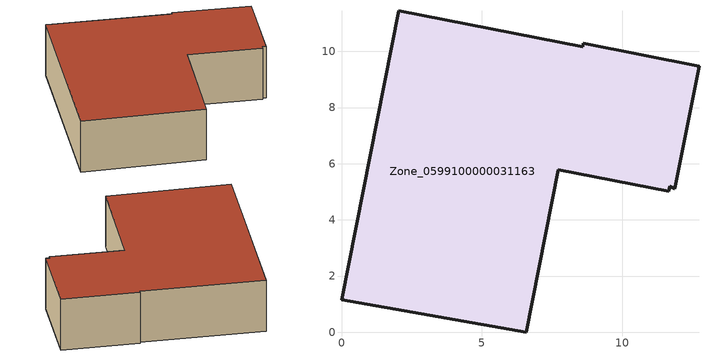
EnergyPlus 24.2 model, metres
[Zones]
Zone_0599100000031163
 floor ground (C_G): 0,1.15 2.04,11.45 8.59,10.16 8.61,10.3 12.73,9.48 11.87,5.12 11.69,5.19 11.66,5.02 7.72,5.79 6.57,0 z0
 wall outside (C_F): 2.04,11.45 0,1.15 6.57,0 7.72,5.79 11.66,5.02 11.69,5.19 11.87,5.12 12.73,9.48 8.61,10.3 8.59,10.16 2.04,11.45 z0:3.03
 roof outside (C_R): 11.87,5.12 12.73,9.48 8.61,10.3 8.59,10.16 2.04,11.45 0,1.15 6.57,0 7.72,5.79 11.66,5.02 11.69,5.19 z3.03
[BUILDING]
Pand.0599100000031163: North Axis=0; Terrain=City; Loads Convergence Tolerance Value=0.04; Temperature Convergence Tolerance Value=0.4; Solar Distribution=FullExterior; Maximum Number of Warmup Days=25; Minimum Number of Warmup Days=1
[Site:Location]
Rotterdam.The.Hague.AP_ZH_NLD Design_Conditions: Latitude=51.96; Longitude=4.45; Time Zone=1; Elevation=-4.5
[SITE:GROUNDTEMPERATURE:BUILDINGSURFACE]
18, 18, 18, 18, 18, 18, 18, 18, 18, 18, 18, 18
[MATERIAL] Thermal Absorptance=0.9; Solar Absorptance=0.7; Visible Absorptance=0.7
Name | Roughness | Thickness | Conductivity | Density | Specific Heat
G.TI.1975-1991 | MediumSmooth | 0.15 | 0.288461 | 540 | 1210
F.TI.1975-1991 | Rough | 0.3 | 0.230769 | 1920 | 840
R.TI.1975-1991 | MediumRough | 0.2 | 0.153846 | 1500 | 1000
[CONSTRUCTION]
C_G: G.TI.1975-1991
C_F: F.TI.1975-1991
C_R: R.TI.1975-1991
[ZONE]
Zone_0599100000031163: Type=1; Multiplier=1; Ceiling Height=Autocalculate; Volume=Autocalculate; Floor Area=autocalculate; Part of Total Floor Area=Yes
[ZONEINFILTRATION:DESIGNFLOWRATE]
Infil_Zone_0599100000031163: Zone or ZoneList or Space or SpaceList=Zone_0599100000031163; Schedule=AlwaysOn; Design Flow Rate Calculation Method=Flow/Area; Flow Rate per Floor Area=0.003; Constant Term Coefficient=1; Temperature Term Coefficient=0; Velocity Term Coefficient=0; Velocity Squared Term Coefficient=0
[HVACTEMPLATE:ZONE:IDEALLOADSAIRSYSTEM]
Zone_0599100000031163: Maximum Heating Supply Air Temperature=50; Minimum Cooling Supply Air Temperature=13; Maximum Heating Supply Air Humidity Ratio=0.0156; Minimum Cooling Supply Air Humidity Ratio=0.0077; Heating Limit=NoLimit; Cooling Limit=NoLimit; Dehumidification Control Type=ConstantSensibleHeatRatio; Cooling Sensible Heat Ratio=0.7; Dehumidification Setpoint=60; Humidification Control Type=None; Humidification Setpoint=30; Outdoor Air Method=None; Outdoor Air Flow Rate per Person=0.00944; Outdoor Air Flow Rate per Zone Floor Area=0; Outdoor Air Flow Rate per Zone=0; Demand Controlled Ventilation Type=None; Outdoor Air Economizer Type=NoEconomizer; Heat Recovery Type=None; Sensible Heat Recovery Effectiveness=0.7; Latent Heat Recovery Effectiveness=0.65
[ZONECONTROL:THERMOSTAT]
ThermostatControl_Zone_0599100000031163: Zone or ZoneList=Zone_0599100000031163; Control Type Schedule=DualSetpointControlType; Control 1=Thermostat_Zone_0599100000031163; Temperature Difference Between Cutout And Setpoint=0
[THERMOSTATSETPOINT:DUALSETPOINT]
Thermostat_Zone_0599100000031163: Heating Setpoint Temperature Schedule=HeatingSetpoint_Zone_0599100000031163; Cooling Setpoint Temperature Schedule=CoolingSetpoint_Zone_0599100000031163
[SCHEDULE:COMPACT]
HeatingSetpoint_Zone_0599100000031163: Through: 12/31, For: AllDays, Until: 24:00, 21
CoolingSetpoint_Zone_0599100000031163: Through: 12/31, For: AllDays, Until: 24:00, 24
DualSetpointControlType: Through: 12/31, For: AllDays, Until: 24:00, 4
AlwaysOn: Through: 12/31, For: AllDays, Until: 24:00, 1
